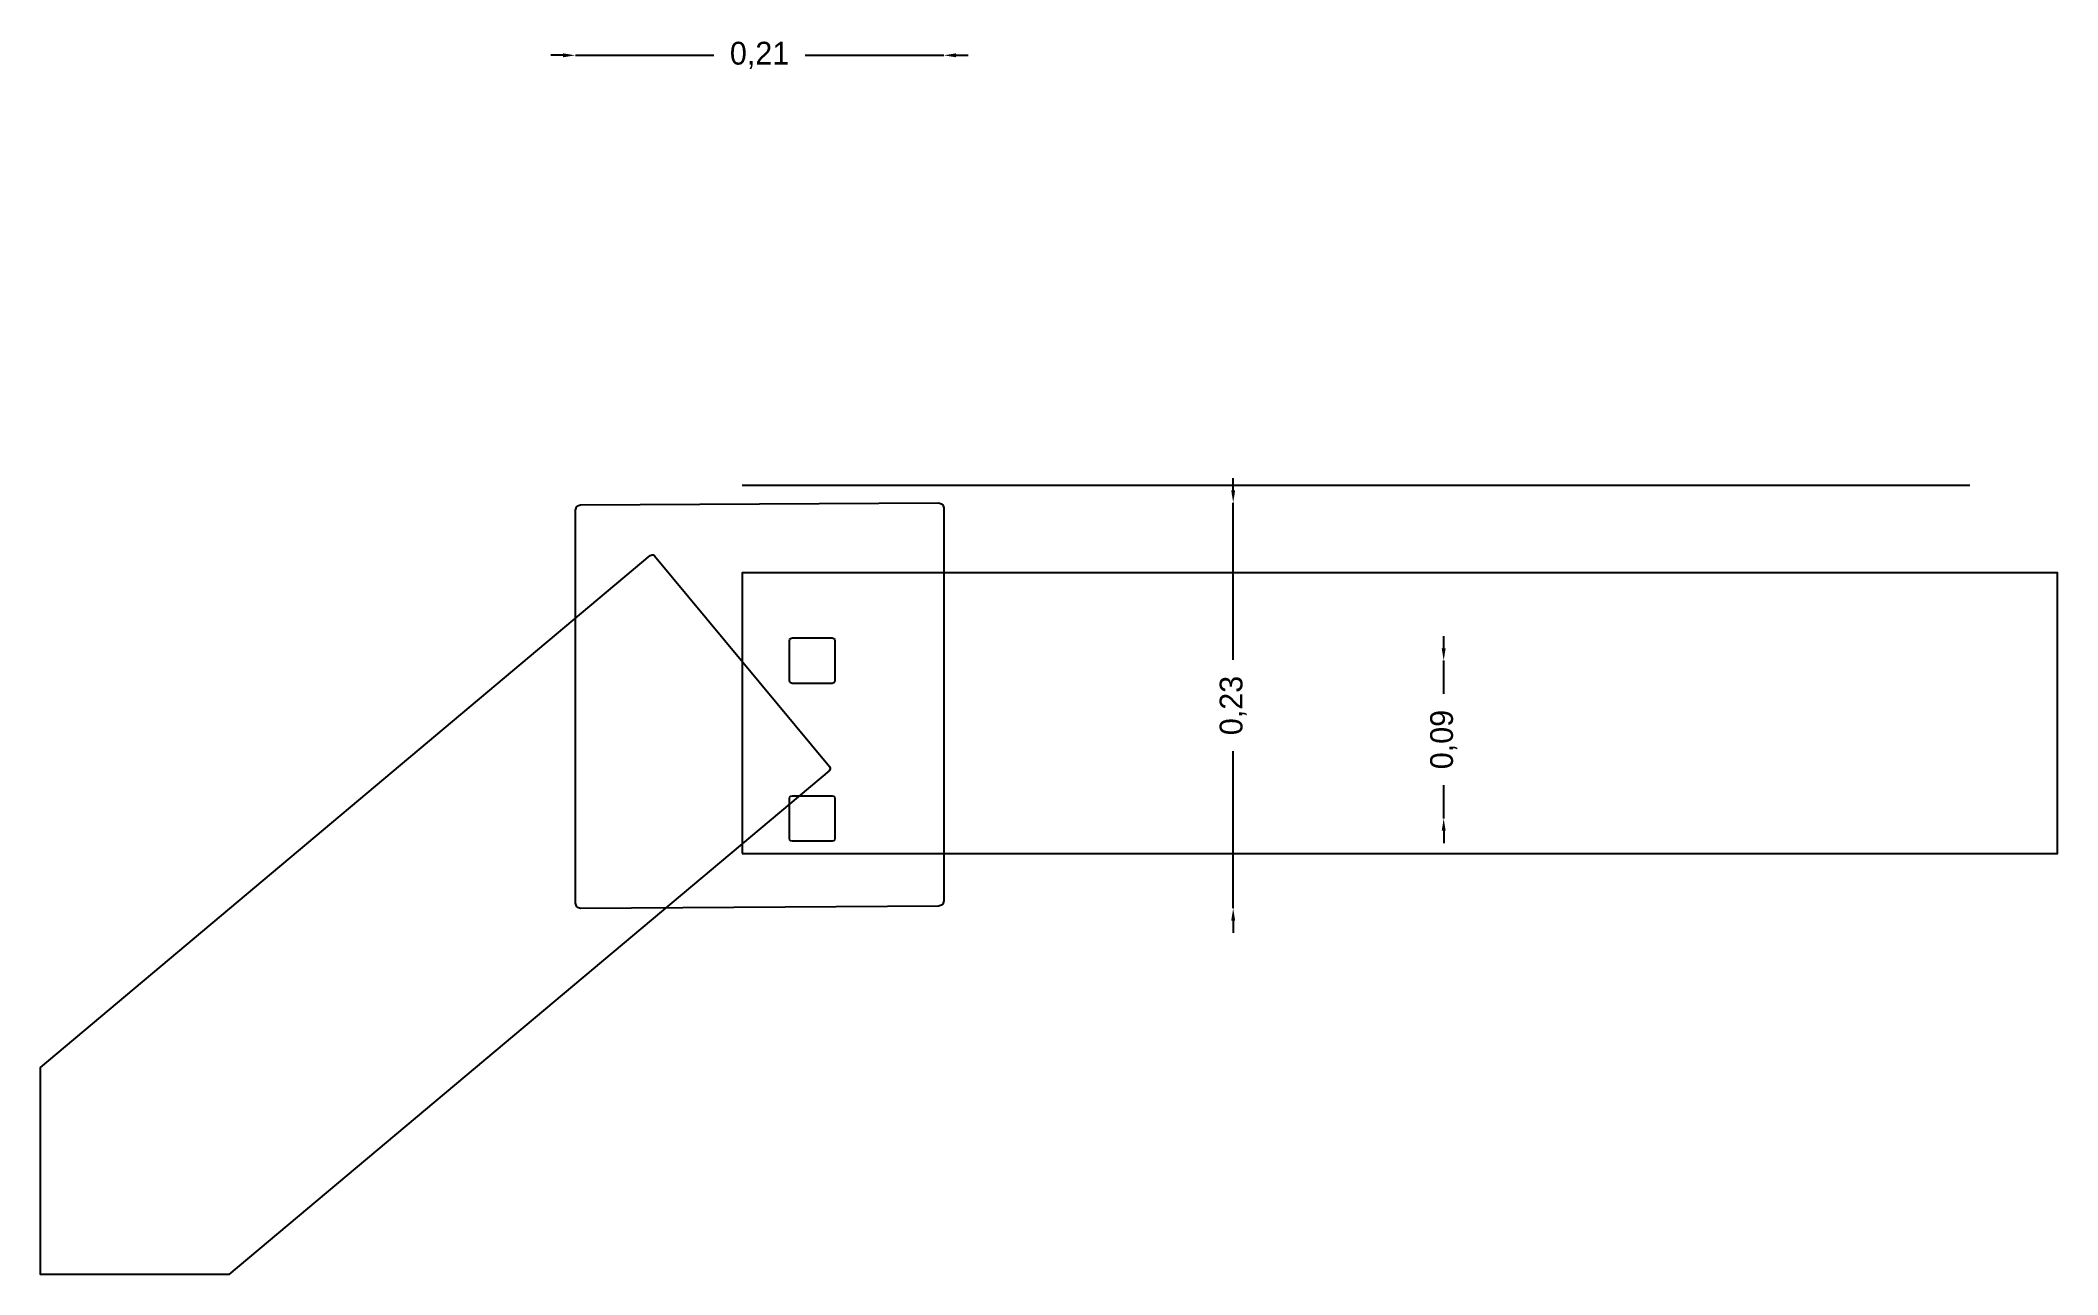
# Model space of a CAD drawing. Header units: metres. Extents: x 0 to 11, y 0 to 1.4.
# Drawn here: x 0 to 1.15, y 0 to 0.704 of the extents above.
import ezdxf

# ---------------------------------------------------------------- set-up
doc = ezdxf.new("R2010")
doc.units = ezdxf.units.M
doc.layers.add('COTAS', color=4, linetype='Continuous')
doc.layers.add('G_MEDIDO', color=8, linetype='Continuous')
doc.dimstyles.get("Standard").update_dxf_attribs({"dimtxt": 2.5, "dimasz": 2.5, "dimexe": 1.25, "dimexo": 0.625, "dimtad": 1, "dimcen": 2.5, "dimazin": 3, "dimtfac": 1, "dimtmove": 0, "dimatfit": 3})

# ---------------------------------------------------------------- blocks, each defined once
blk = doc.blocks.new('_CLOSEDFILLED')
at = {"color": 0, "linetype": 'BYBLOCK'}
blk.add_solid([(-1, 0.16), (0, 0), (-1, -0.16)], dxfattribs=at)
blk = doc.blocks.new('*D1')
for p, q in [((0.298, 0.695), (0.291, 0.695)), ((0.305, 0.695), (0.305, 0.695)), ((0.305, 0.695), (0.384, 0.695)), ((0.436, 0.695), (0.515, 0.695)), ((0.515, 0.695), (0.515, 0.695)), ((0.522, 0.695), (0.529, 0.695))]:
    blk.add_line(p, q)
at = {"layer": 'Defpoints'}
for p in [(0.305, 0.695), (0.305, 0.695), (0.515, 0.695)]:
    blk.add_point(p, dxfattribs=at)
at = {"layer": 'COTAS', "xscale": 0.007, "yscale": 0.007}
blk.add_blockref('_CLOSEDFILLED', (0.305, 0.695), dxfattribs=at)
at = {"layer": 'COTAS', "xscale": 0.007, "yscale": 0.007, "rotation": 180}
blk.add_blockref('_CLOSEDFILLED', (0.515, 0.695), dxfattribs=at)
at = {"layer": 'COTAS', "insert": (0.41, 0.695), "char_height": 0.013, "attachment_point": 5}
blk.add_mtext('0,21', dxfattribs=at)
blk = doc.blocks.new('*D2')
for p, q in [((0.68, 0.447), (0.68, 0.454)), ((0.68, 0.44), (0.68, 0.44)), ((0.68, 0.3504), (0.68, 0.44)), ((0.68, 0.2088), (0.68, 0.2984)), ((0.68, 0.2088), (0.68, 0.2088)), ((0.68, 0.2018), (0.68, 0.1948))]:
    blk.add_line(p, q)
at = {"layer": 'Defpoints'}
for p in [(0.68, 0.44), (0.68, 0.2088), (0.68, 0.2088)]:
    blk.add_point(p, dxfattribs=at)
at = {"layer": 'COTAS', "xscale": 0.007, "yscale": 0.007}
for p, rotation in [((0.68, 0.44), 270), ((0.68, 0.2088), 90)]:
    blk.add_blockref('_CLOSEDFILLED', p, dxfattribs=dict(at, rotation=rotation))
at = {"layer": 'COTAS', "insert": (0.68, 0.3244), "char_height": 0.013, "attachment_point": 5, "rotation": 90}
blk.add_mtext('0,23', dxfattribs=at)
blk = doc.blocks.new('*D3')
for p, q in [((0.8, 0.357), (0.8, 0.364)), ((0.8, 0.35), (0.8, 0.35)), ((0.8, 0.331), (0.8, 0.35)), ((0.8, 0.26), (0.8, 0.279)), ((0.8, 0.26), (0.8, 0.26)), ((0.8, 0.253), (0.8, 0.246))]:
    blk.add_line(p, q)
at = {"layer": 'Defpoints'}
for p in [(0.8, 0.35), (0.8, 0.26), (0.8, 0.26)]:
    blk.add_point(p, dxfattribs=at)
at = {"layer": 'COTAS', "xscale": 0.007, "yscale": 0.007}
for p, rotation in [((0.8, 0.35), 270), ((0.8, 0.26), 90)]:
    blk.add_blockref('_CLOSEDFILLED', p, dxfattribs=dict(at, rotation=rotation))
at = {"layer": 'COTAS', "insert": (0.8, 0.305), "char_height": 0.013, "attachment_point": 5, "rotation": 90}
blk.add_mtext('0,09', dxfattribs=at)

msp = doc.modelspace()

# ---------------------------------------------------------------- linework, layer by layer
at = {"layer": 'G_MEDIDO'}
msp.add_line((0.4, 0.45), (1.1, 0.45), dxfattribs=at)
for points in [[(0.305554, 0.21002), (0.305, 0.21175), (0.305, 0.43575), (0.305554, 0.437494), (0.305879, 0.437883), (0.306263, 0.438213), (0.308, 0.43879), (0.512, 0.44), (0.513737, 0.439446), (0.514121, 0.439121), (0.514446, 0.438737), (0.515, 0.437), (0.515, 0.213), (0.514446, 0.211263), (0.514121, 0.210879), (0.513737, 0.210554), (0.512, 0.21), (0.308, 0.20879), (0.306263, 0.20932), (0.305879, 0.20964), (0.305554, 0.21002)], [(0.34773, 0.4099), (0.348689, 0.410297), (0.348974, 0.410297), (0.349255, 0.410251), (0.350124, 0.409703), (0.449876, 0.28964), (0.450261, 0.288682), (0.450257, 0.288397), (0.450207, 0.288116), (0.449648, 0.287247), (0.107403, 0), (0, 0), (0, 0.11805), (0.34773, 0.4099)], [(0.4, 0.24), (1.15, 0.24), (1.15, 0.4), (0.4, 0.4)], [(0.427314, 0.337716), (0.427, 0.3387), (0.427, 0.3613), (0.427314, 0.362284), (0.427498, 0.362502), (0.427716, 0.362686), (0.4287, 0.363), (0.4513, 0.363), (0.452284, 0.362686), (0.452502, 0.362502), (0.452686, 0.362284), (0.453, 0.3613), (0.453, 0.3387), (0.452686, 0.337716), (0.452502, 0.337498), (0.452284, 0.337314), (0.4513, 0.337), (0.4287, 0.337), (0.427716, 0.337314), (0.427498, 0.337498), (0.427314, 0.337716)], [(0.427314, 0.247716), (0.427, 0.2487), (0.427, 0.2713), (0.427314, 0.272284), (0.427498, 0.272502), (0.427716, 0.272686), (0.4287, 0.273), (0.4513, 0.273), (0.452284, 0.272686), (0.452502, 0.272502), (0.452686, 0.272284), (0.453, 0.2713), (0.453, 0.2487), (0.452686, 0.247716), (0.452502, 0.247498), (0.452284, 0.247314), (0.4513, 0.247), (0.4287, 0.247), (0.427716, 0.247314), (0.427498, 0.247498), (0.427314, 0.247716)]]:
    msp.add_lwpolyline(points, close=True, dxfattribs=at)

# ---------------------------------------------------------------- dimensions: what is measured, and where the dimension line sits
at = {"layer": 'COTAS'}
dim = msp.add_linear_dim(base=(0.305, 0.695), p1=(0.305, 0.695), p2=(0.515, 0.695), dimstyle='Standard', override={"dimtxt": 0.013, "dimasz": 0.007}, dxfattribs=at)
dim.commit()
dim.dimension.update_dxf_attribs({"geometry": '*D1', "text_midpoint": (0.41, 0.695)})
for base, p1, p2, picture, middle in [((0.68, 0.2088), (0.68, 0.2088), (0.68, 0.44), '*D2', (0.68, 0.3244)), ((0.8, 0.26), (0.8, 0.26), (0.8, 0.35), '*D3', (0.8, 0.305))]:
    dim = msp.add_linear_dim(base=base, p1=p1, p2=p2, angle=90, dimstyle='Standard', override={"dimtxt": 0.013, "dimasz": 0.007}, dxfattribs=at)
    dim.commit()
    dim.dimension.update_dxf_attribs({"geometry": picture, "text_midpoint": middle})

doc.saveas('drawing.dxf')
